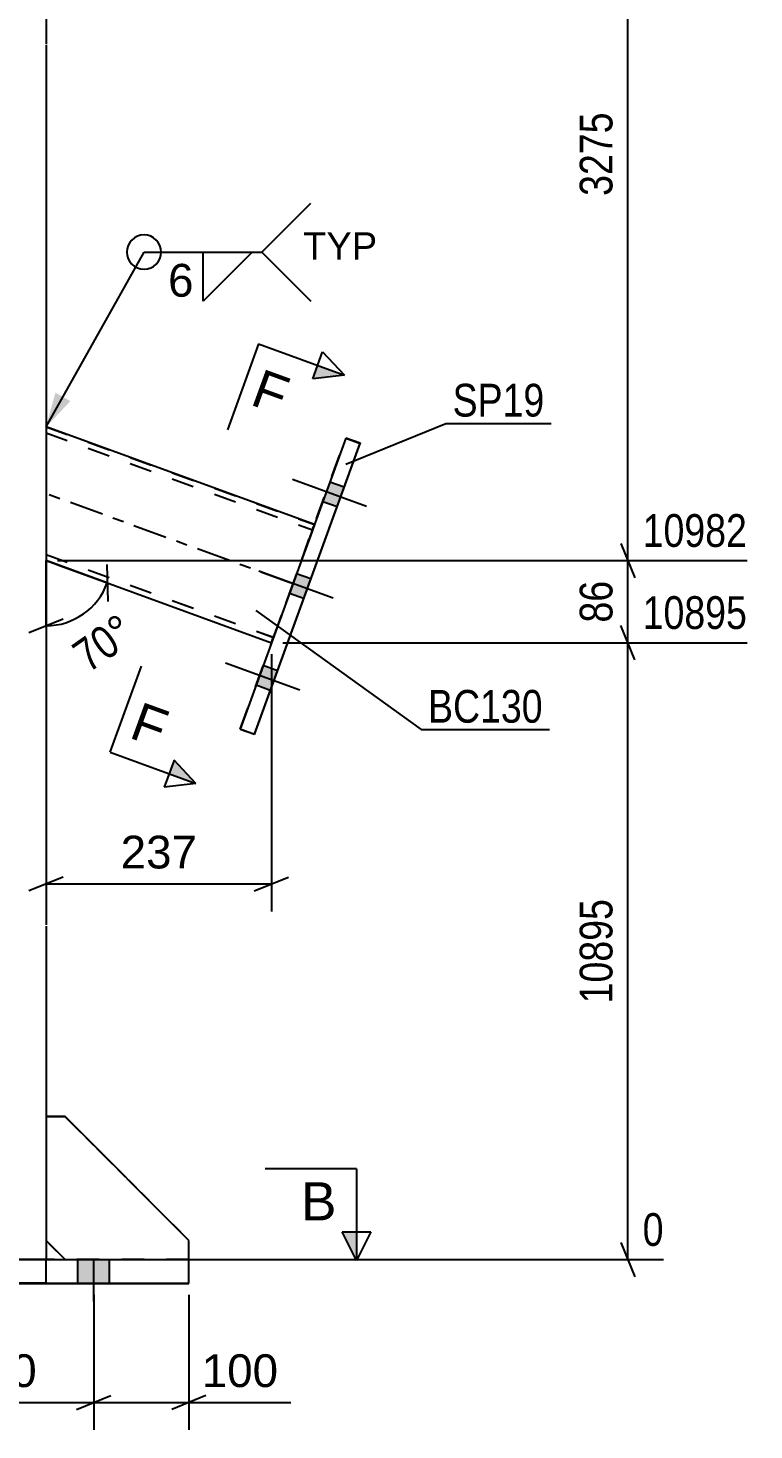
# Model space of a CAD drawing. Header units: millimetres. Extents: x -133 to 461, y -180 to 240.
# Drawn here: x 223 to 286.6, y -12.6 to 110.1 of the extents above; entities that cross this region are included whole.
import ezdxf

# ---------------------------------------------------------------- set-up
doc = ezdxf.new("R2010")
doc.units = ezdxf.units.MM
doc.linetypes.add('DXK_LINE_DOT2', pattern=[3.9198, 1.9599, -1.9599])
doc.linetypes.add('DXK_LINE_DOT3', pattern=[5.9187, 2.979, -0.9799, 0.9799, -0.9799])
doc.styles.add('Arial', font='ARIAL.TTF', dxfattribs={"height": 0.2})
doc.styles.add('Arial Narrow', font='ARIALN.TTF', dxfattribs={"height": 0.2})

# ---------------------------------------------------------------- blocks, each defined once
blk = doc.blocks.new('Part-284877717-1691 - 1674')
at = {"color": 7, "linetype": 'DXK_LINE_DOT2'}
for p, q in [((226.26, 14.83), (224.59, 14.83)), ((224.59, 14.83), (224.59, 4)), ((226.26, 14.83), (224.59, 14.83)), ((237.09, 4), (226.26, 14.83)), ((226.26, 14.83), (226.26, 14.83)), ((226.26, 14.83), (237.09, 4)), ((226.26, 2.33), (224.59, 4)), ((237.09, 2.33), (237.09, 4)), ((226.26, 2.33), (226.25, 2.34)), ((226.26, 2.33), (237.09, 2.33)), ((226.26, 2.33), (226.26, 2.33)), ((226.26, 2.33), (237.09, 2.33))]:
    blk.add_line(p, q, dxfattribs=at)
at = {"color": 2, "linetype": 'Continuous'}
blk.add_line((226.25, 2.34), (224.59, 4), dxfattribs=at)
blk = doc.blocks.new('Part-284877717-1775 - 1674')
at = {"color": 2, "linetype": 'Continuous'}
for p, q in [((226.26, 14.84), (224.59, 14.84)), ((224.59, 14.84), (224.59, 4)), ((237.09, 4), (226.26, 14.84)), ((226.26, 14.84), (226.26, 14.84)), ((226.26, 2.34), (224.59, 4)), ((237.09, 2.34), (237.09, 4))]:
    blk.add_line(p, q, dxfattribs=at)
at = {"color": 7, "linetype": 'DXK_LINE_DOT2'}
for p, q in [((226.26, 14.84), (224.59, 14.84)), ((226.26, 14.84), (237.09, 4)), ((226.26, 2.34), (224.59, 4)), ((226.26, 2.34), (226.26, 2.34)), ((226.26, 2.34), (237.09, 2.34)), ((226.26, 2.34), (226.26, 2.34)), ((237.09, 2.34), (226.26, 2.34)), ((237.09, 2.34), (237.09, 2.34)), ((237.09, 2.34), (237.09, 2.34))]:
    blk.add_line(p, q, dxfattribs=at)
blk = doc.blocks.new('Part-284877717-1727 - 1674')
at = {"color": 2, "linetype": 'Continuous'}
for p, q in [((170.43, 2.34), (182.93, 2.34)), ((170.43, 0.25), (170.43, 2.34)), ((224.59, 2.34), (182.93, 2.34)), ((182.93, 2.34), (182.93, 0.26)), ((224.59, 2.34), (237.09, 2.34)), ((224.59, 0.26), (224.59, 2.34)), ((237.09, 0.25), (237.09, 2.34)), ((182.93, 0.26), (170.43, 0.25)), ((170.43, 0.25), (170.43, 0.25)), ((170.43, 0.25), (182.93, 0.24)), ((224.59, 0.26), (182.93, 0.26)), ((182.93, 0.24), (224.59, 0.24)), ((237.09, 0.25), (224.59, 0.26)), ((224.59, 0.24), (237.09, 0.25))]:
    blk.add_line(p, q, dxfattribs=at)
at = {"color": 7, "linetype": 'DXK_LINE_DOT2'}
for p, q in [((170.43, 2.33), (182.93, 2.33)), ((182.93, 2.33), (224.59, 2.33)), ((237.09, 2.33), (224.59, 2.33)), ((237.09, 2.34), (237.09, 2.33)), ((182.93, 0.24), (182.93, 0.26)), ((224.59, 0.24), (224.59, 0.26))]:
    blk.add_line(p, q, dxfattribs=at)
blk = doc.blocks.new('Bolt-284877717-1779 - 1674')
at = {"linetype": 'Continuous'}
for points in [[(250.06, 68.16), (250.69, 69.88), (249.44, 70.34), (248.81, 68.62)], [(250.06, 68.16), (250.69, 69.89), (249.44, 70.34), (248.81, 68.62)], [(250.06, 68.16), (250.69, 69.89), (249.44, 70.34), (248.81, 68.62)], [(247.14, 60.14), (247.77, 61.86), (246.52, 62.32), (245.89, 60.59)], [(247.14, 60.14), (247.77, 61.86), (246.52, 62.31), (245.89, 60.59)], [(244.22, 52.11), (244.85, 53.83), (243.6, 54.29), (242.97, 52.56)], [(244.22, 52.11), (244.85, 53.83), (243.6, 54.29), (242.97, 52.57)], [(244.22, 52.11), (244.85, 53.83), (243.6, 54.29), (242.97, 52.57)]]:
    blk.add_hatch(color=1, dxfattribs=at).paths.add_polyline_path(points)
at = {"color": 1, "linetype": 'Continuous'}
for p, q in [((252.65, 68.2), (246.15, 70.57)), ((252.65, 68.2), (246.15, 70.56)), ((252.65, 68.2), (246.15, 70.56)), ((250.69, 69.88), (249.44, 70.34)), ((250.69, 69.89), (249.44, 70.34)), ((250.69, 69.89), (249.44, 70.34)), ((250.06, 68.16), (248.81, 68.62)), ((250.06, 68.16), (248.81, 68.62)), ((250.06, 68.16), (248.81, 68.62)), ((249.73, 60.17), (243.23, 62.54)), ((249.73, 60.17), (243.23, 62.54)), ((247.77, 61.86), (246.52, 62.32)), ((247.77, 61.86), (246.52, 62.31)), ((247.14, 60.14), (245.89, 60.59)), ((247.14, 60.14), (245.89, 60.59)), ((246.81, 52.14), (240.31, 54.51)), ((246.81, 52.14), (240.31, 54.51)), ((246.81, 52.15), (240.31, 54.51)), ((244.85, 53.83), (243.6, 54.29)), ((244.85, 53.83), (243.6, 54.29)), ((244.85, 53.83), (243.6, 54.29)), ((244.22, 52.11), (242.97, 52.57)), ((244.22, 52.11), (242.97, 52.57)), ((244.22, 52.11), (242.97, 52.56))]:
    blk.add_line(p, q, dxfattribs=at)
blk = doc.blocks.new('Bolt-284877717-1780 - 1674')
at = {"linetype": 'Continuous'}
for points in [[(177.38, 0.25), (180.13, 0.25), (180.13, 2.33), (177.38, 2.33)], [(177.38, 0.25), (180.13, 0.25), (180.13, 2.33), (177.38, 2.33)], [(194.05, 0.25), (196.8, 0.25), (196.8, 2.34), (194.05, 2.34)], [(194.05, 0.25), (196.8, 0.25), (196.8, 2.33), (194.05, 2.33)], [(210.72, 0.25), (213.47, 0.25), (213.47, 2.34), (210.72, 2.34)], [(210.72, 0.25), (213.47, 0.25), (213.47, 2.33), (210.72, 2.33)], [(227.38, 0.25), (230.13, 0.25), (230.13, 2.33), (227.38, 2.33)], [(227.38, 0.25), (230.13, 0.25), (230.13, 2.33), (227.38, 2.33)]]:
    blk.add_hatch(color=1, dxfattribs=at).paths.add_polyline_path(points)
at = {"color": 1, "linetype": 'Continuous'}
for p, q in [((177.38, 0.25), (177.38, 2.33)), ((177.38, 0.25), (177.38, 2.33)), ((178.76, -1.33), (178.76, 2.33)), ((178.76, -1.33), (178.76, 2.33)), ((180.13, 0.25), (180.13, 2.33)), ((180.13, 0.25), (180.13, 2.33)), ((194.05, 0.25), (194.05, 2.34)), ((194.05, 0.25), (194.05, 2.33)), ((195.43, -1.33), (195.43, 2.34)), ((195.43, -1.34), (195.43, 2.33)), ((196.8, 0.25), (196.8, 2.34)), ((196.8, 0.25), (196.8, 2.33)), ((210.72, 0.25), (210.72, 2.34)), ((210.72, 0.25), (210.72, 2.33)), ((212.09, -1.33), (212.09, 2.34)), ((212.09, -1.34), (212.09, 2.33)), ((213.47, 0.25), (213.47, 2.34)), ((213.47, 0.25), (213.47, 2.33)), ((227.38, 0.25), (227.38, 2.33)), ((227.38, 0.25), (227.38, 2.33)), ((228.76, -1.33), (228.76, 2.33)), ((228.76, -1.33), (228.76, 2.33)), ((230.13, 0.25), (230.13, 2.33)), ((230.13, 0.25), (230.13, 2.33))]:
    blk.add_line(p, q, dxfattribs=at)
blk = doc.blocks.new('Part-284877717-1851 - 1674')
at = {"color": 2, "linetype": 'Continuous'}
for p, q in [((250.84, 74.18), (241.57, 48.73)), ((242.83, 48.28), (252.09, 73.73)), ((242.83, 48.27), (252.09, 73.72)), ((252.09, 73.73), (250.84, 74.18)), ((252.09, 73.73), (252.09, 73.72)), ((252.09, 73.72), (252.09, 73.72)), ((241.57, 48.73), (242.83, 48.28)), ((241.57, 48.73), (241.57, 48.73)), ((241.57, 48.73), (241.57, 48.73)), ((242.83, 48.27), (241.57, 48.73)), ((242.83, 48.28), (242.83, 48.27))]:
    blk.add_line(p, q, dxfattribs=at)
at = {"color": 7, "linetype": 'DXK_LINE_DOT2'}
for p, q in [((241.57, 48.73), (250.84, 74.18)), ((250.84, 74.18), (250.84, 74.18)), ((250.84, 74.18), (252.09, 73.72))]:
    blk.add_line(p, q, dxfattribs=at)
blk = doc.blocks.new('Part-284877717-1839 - 1674')
at = {"color": 2, "linetype": 'Continuous'}
for p, q in [((224.59, 157.93), (224.59, 108.64)), ((224.59, 108.54), (224.59, 31.6)), ((224.59, 31.5), (224.59, 14.84)), ((224.59, 4), (224.59, 2.34))]:
    blk.add_line(p, q, dxfattribs=at)
at = {"color": 7, "linetype": 'DXK_LINE_DOT2'}
for p, q in [((224.59, 14.84), (224.59, 4)), ((223.62, 2.34), (222.53, 2.34)), ((222.53, 2.33), (223.62, 2.33)), ((224.34, 2.34), (223.62, 2.34)), ((223.62, 2.33), (224.34, 2.33)), ((224.59, 2.34), (224.34, 2.34)), ((224.34, 2.33), (224.59, 2.33)), ((224.59, 2.33), (224.59, 2.34)), ((224.59, 2.34), (224.59, 2.33))]:
    blk.add_line(p, q, dxfattribs=at)
blk = doc.blocks.new('Part-284877717-1861 - 1674')
at = {"color": 2, "linetype": 'Continuous'}
for p, q in [((248.09, 66.62), (224.59, 75.17)), ((224.59, 63.47), (244.32, 56.29)), ((224.59, 63.47), (244.32, 56.29))]:
    blk.add_line(p, q, dxfattribs=at)
at = {"color": 7, "linetype": 'DXK_LINE_DOT2'}
for p, q in [((224.59, 75.17), (224.59, 63.47)), ((224.59, 75.17), (248.09, 66.62)), ((224.59, 74.64), (247.91, 66.15)), ((224.59, 74.64), (247.91, 66.15)), ((247.98, 66.35), (247.87, 66.04)), ((247.91, 66.15), (247.98, 66.35)), ((248.06, 66.55), (247.98, 66.35)), ((247.98, 66.35), (248.06, 66.55)), ((248.09, 66.62), (248.06, 66.55)), ((248.06, 66.55), (248.09, 66.62)), ((248.09, 66.62), (248.09, 66.62)), ((247.91, 66.15), (244.51, 56.79)), ((247.87, 66.04), (244.53, 56.87)), ((247.86, 66.02), (244.54, 56.89)), ((247.81, 65.86), (244.54, 56.89)), ((247.86, 66.01), (247.81, 65.86)), ((247.86, 66.02), (247.9, 66.12)), ((247.9, 66.12), (247.86, 66.01)), ((247.9, 66.12), (247.91, 66.15)), ((247.91, 66.15), (247.9, 66.12)), ((247.91, 66.15), (247.91, 66.15)), ((224.59, 64), (244.49, 56.75)), ((224.59, 64), (244.49, 56.76)), ((244.42, 56.56), (244.35, 56.36)), ((244.35, 56.36), (244.42, 56.56)), ((244.53, 56.87), (244.42, 56.56)), ((244.42, 56.56), (244.51, 56.79)), ((244.51, 56.79), (244.49, 56.75)), ((244.49, 56.76), (244.51, 56.79)), ((244.49, 56.75), (244.49, 56.76)), ((244.54, 56.89), (244.51, 56.79)), ((244.51, 56.79), (244.54, 56.89)), ((244.35, 56.36), (244.32, 56.29)), ((244.32, 56.28), (244.35, 56.36)), ((244.32, 56.28), (244.32, 56.29)), ((244.32, 56.29), (244.32, 56.28))]:
    blk.add_line(p, q, dxfattribs=at)
at = {"color": 7, "linetype": 'DXK_LINE_DOT3'}
blk.add_line((246.2, 61.45), (224.59, 69.32), dxfattribs=at)
blk = doc.blocks.new('StraightDimension-284877717-2250 - 1674')
at = {"color": 7, "linetype": 'Continuous'}
for p, q in [((212.09, -0.76), (212.09, -12.57)), ((228.76, -0.75), (228.76, -12.57)), ((213.59, -9.57), (210.59, -10.77)), ((227.26, -10.77), (230.26, -9.57)), ((212.09, -10.17), (228.76, -10.17))]:
    blk.add_line(p, q, dxfattribs=at)
at = {"color": 0}
blk.add_wipeout([(224.36, -9.42), (224.36, -5.22), (216.49, -5.22), (216.49, -9.42)], dxfattribs=at)
at = {"color": 3, "style": 'Arial'}
blk.add_text('200', height=2.865, dxfattribs=at).set_placement((217.09, -8.82))
blk = doc.blocks.new('AngleDimension-284877717-1996 - 1674')
at = {"color": 7, "linetype": 'Continuous'}
for p, q in [((229.95, 61.52), (224.59, 63.47)), ((224.59, 57.77), (224.59, 63.47)), ((225.53, 63.13), (229.95, 61.52)), ((229.9, 63.13), (230, 59.9)), ((223.09, 57.17), (226.09, 58.37))]:
    blk.add_line(p, q, dxfattribs=at)
blk.add_arc((224.59, 63.47), 5.7, 270, 340, dxfattribs=at)
at = {"color": 0}
blk.add_wipeout([(233.43, 56.47), (231.02, 59.91), (225.73, 56.21), (228.14, 52.77)], dxfattribs=at)
at = {"color": 3, "style": 'Arial Narrow'}
blk.add_text('70°', height=2.863, rotation=35.002, dxfattribs=at).set_placement((228.29, 53.6))
blk = doc.blocks.new('StraightDimension-284877717-2117 - 1674')
at = {"color": 7, "linetype": 'Continuous'}
for p, q in [((276.12, 54.79), (274.92, 57.79)), ((245.32, 56.29), (285.96, 56.29)), ((275.52, 2.33), (275.52, 56.29)), ((274.92, 3.83), (276.12, 0.83)), ((225.59, 2.33), (278.65, 2.33))]:
    blk.add_line(p, q, dxfattribs=at)
at = {"color": 0}
blk.add_wipeout([(274.77, 34.48), (270.57, 34.48), (270.57, 24.14), (274.77, 24.14)], dxfattribs=at)
at = {"color": 3, "style": 'Arial Narrow'}
blk.add_text('10895', height=2.863, rotation=90.0002, dxfattribs=at).set_placement((274.17, 24.74))
at = {"color": 0, "linetype": 'Continuous'}
for points in [[(286.56, 56.89), (286.56, 61.09), (276.22, 61.09), (276.22, 56.89)], [(279.25, 2.93), (279.25, 7.13), (276.22, 7.13), (276.22, 2.93)]]:
    blk.add_wipeout(points, dxfattribs=at)
at = {"color": 3, "linetype": 'Continuous', "style": 'Arial Narrow'}
for s, height, p in [('10895', 2.863, (276.82, 57.49)), ('0', 2.86, (276.82, 3.53))]:
    blk.add_text(s, height=height, dxfattribs=at).set_placement(p)
blk = doc.blocks.new('StraightDimension-284877717-2123 - 1674')
at = {"color": 7, "linetype": 'Continuous'}
for p, q in [((276.12, 133.08), (274.92, 136.08)), ((246.23, 134.58), (285.96, 134.58)), ((275.52, 63.47), (275.52, 134.58)), ((274.92, 64.97), (276.12, 61.97)), ((225.59, 63.47), (285.96, 63.47))]:
    blk.add_line(p, q, dxfattribs=at)
at = {"color": 0}
blk.add_wipeout([(274.77, 103.28), (270.57, 103.28), (270.57, 94.77), (274.77, 94.77)], dxfattribs=at)
at = {"color": 3, "style": 'Arial Narrow'}
blk.add_text('3275', height=2.863, rotation=90.0002, dxfattribs=at).set_placement((274.17, 95.37))
at = {"color": 0, "linetype": 'Continuous'}
blk.add_wipeout([(286.56, 135.18), (286.56, 139.38), (276.22, 139.38), (276.22, 135.18)], dxfattribs=at)
at = {"color": 3, "linetype": 'Continuous', "style": 'Arial Narrow'}
blk.add_text('14257', height=2.863, dxfattribs=at).set_placement((276.82, 135.78))
blk = doc.blocks.new('StraightDimension-284877717-2151 - 1674')
at = {"color": 7, "linetype": 'Continuous'}
for p, q in [((274.92, 64.97), (276.12, 61.97)), ((225.59, 63.47), (285.96, 63.47)), ((275.52, 56.29), (275.52, 63.47)), ((276.12, 54.79), (274.92, 57.79)), ((245.32, 56.29), (285.96, 56.29))]:
    blk.add_line(p, q, dxfattribs=at)
at = {"color": 0, "linetype": 'Continuous'}
blk.add_wipeout([(286.56, 64.07), (286.56, 68.27), (276.22, 68.27), (276.22, 64.07)], dxfattribs=at)
at = {"color": 0}
blk.add_wipeout([(274.77, 62.31), (270.57, 62.31), (270.57, 57.45), (274.77, 57.45)], dxfattribs=at)
at = {"color": 3, "linetype": 'Continuous', "style": 'Arial Narrow'}
blk.add_text('10982', height=2.863, dxfattribs=at).set_placement((276.82, 64.67))
at = {"color": 3, "style": 'Arial Narrow'}
blk.add_text('86', height=2.863, rotation=90.0002, dxfattribs=at).set_placement((274.17, 58.05))
blk = doc.blocks.new('StraightDimension-284877717-2258 - 1674')
at = {"color": 7, "linetype": 'Continuous'}
for p, q in [((228.76, -0.75), (228.76, -12.57)), ((237.09, -0.76), (237.09, -12.57)), ((227.26, -10.77), (230.26, -9.57)), ((238.59, -9.57), (235.59, -10.77)), ((228.76, -10.17), (237.09, -10.17)), ((237.09, -10.17), (246.01, -10.17)), ((237.09, -10.17), (246.01, -10.17))]:
    blk.add_line(p, q, dxfattribs=at)
at = {"color": 0}
blk.add_wipeout([(245.49, -9.42), (245.49, -5.22), (237.62, -5.22), (237.62, -9.42)], dxfattribs=at)
at = {"color": 3, "style": 'Arial'}
blk.add_text('100', height=2.865, dxfattribs=at).set_placement((238.22, -8.82))
blk = doc.blocks.new('StraightDimension-284877717-8527 - 1674')
at = {"color": 7, "linetype": 'Continuous'}
for p, q in [((224.59, 62.47), (224.59, 32.79)), ((244.32, 55.29), (244.32, 32.79)), ((226.09, 35.79), (223.09, 34.59)), ((242.82, 34.59), (245.82, 35.79)), ((224.59, 35.19), (244.32, 35.19))]:
    blk.add_line(p, q, dxfattribs=at)
at = {"color": 0}
blk.add_wipeout([(238.39, 35.94), (238.39, 40.14), (230.52, 40.14), (230.52, 35.94)], dxfattribs=at)
at = {"color": 3, "style": 'Arial'}
blk.add_text('237', height=2.865, dxfattribs=at).set_placement((231.12, 36.54))
blk = doc.blocks.new('WeldMark-284877717-2297 - 1674')
at = {"linetype": 'Continuous'}
blk.add_hatch(color=30, dxfattribs=at).paths.add_polyline_path([(226.72, 77.42), (224.59, 75.17), (225.41, 78.16)])
at = {"color": 3, "linetype": 'Continuous'}
for p, q in [((243.49, 90.45), (247.78, 94.73)), ((238.35, 90.45), (242.63, 90.45)), ((242.63, 90.45), (238.35, 86.16)), ((238.35, 86.16), (238.35, 90.45)), ((243.49, 90.45), (247.78, 86.16))]:
    blk.add_line(p, q, dxfattribs=at)
at = {"color": 30, "linetype": 'Continuous'}
for p, q in [((224.59, 75.17), (233.17, 90.45)), ((233.17, 90.45), (243.49, 90.45))]:
    blk.add_line(p, q, dxfattribs=at)
at = {"color": 3, "linetype": 'Continuous'}
blk.add_arc((233.17, 90.45), 1.5, 90, 270, dxfattribs=at)
at = {"color": 0}
blk.add_wipeout([(237.69, 86.35), (237.69, 89.75), (235.07, 89.75), (235.07, 86.35)], dxfattribs=at)
at = {"color": 3, "linetype": 'Continuous'}
blk.add_arc((233.17, 90.45), 1.5, 270, 90, dxfattribs=at)
at = {"color": 3, "style": 'Arial'}
blk.add_text('6', height=2.87, dxfattribs=at).set_placement((235.27, 86.55))
at = {"color": 0, "linetype": 'Continuous'}
blk.add_wipeout([(253.57, 89.8), (253.57, 92.3), (247.09, 92.3), (247.09, 89.8)], dxfattribs=at)
blk.add_wipeout([(253.57, 89.8), (253.57, 92.3), (247.09, 92.3), (247.09, 89.8)], dxfattribs=at)
at = {"color": 3, "linetype": 'Continuous', "style": 'Arial'}
blk.add_text('TYP', height=2.388, dxfattribs=at).set_placement((247.09, 89.8))
blk = doc.blocks.new('SectionMark-284877717-2293 - 1674')
at = {"linetype": 'Continuous'}
for points in [[(247.94, 79.37), (248.37, 80.55), (250.72, 79.69)], [(235.37, 44.84), (235.79, 46.01), (237.71, 43.98)]]:
    blk.add_hatch(color=6, dxfattribs=at).paths.add_polyline_path(points)
at = {"color": 6, "linetype": 'Continuous'}
for p, q in [((247.94, 79.37), (248.79, 81.72)), ((248.79, 81.72), (250.72, 79.69)), ((250.72, 79.69), (247.94, 79.37)), ((235.79, 46.01), (234.94, 43.66)), ((237.71, 43.98), (235.79, 46.01)), ((237.71, 43.98), (234.94, 43.66))]:
    blk.add_line(p, q, dxfattribs=at)
at = {"color": 0, "linetype": 'Continuous'}
for points in [[(245.02, 76.18), (246.22, 79.47), (243.54, 80.44), (242.34, 77.15)], [(234.41, 47.05), (235.61, 50.33), (232.93, 51.31), (231.74, 48.02)]]:
    blk.add_wipeout(points, dxfattribs=at)
at = {"color": 6, "linetype": 'Continuous'}
for p, q in [((243.2, 82.43), (240.46, 74.91)), ((243.2, 82.43), (250.72, 79.69)), ((230.2, 46.72), (232.93, 54.24)), ((230.2, 46.72), (237.71, 43.98))]:
    blk.add_line(p, q, dxfattribs=at)
at = {"color": 3, "linetype": 'Continuous', "style": 'Arial'}
for p in [(242.34, 77.15), (231.74, 48.02)]:
    blk.add_text('F', height=3.34, rotation=-20.002, dxfattribs=at).set_placement(p)
blk = doc.blocks.new('SectionMark-284877717-2291 - 1674')
at = {"linetype": 'Continuous'}
for points in [[(154.1, 4.76), (155.35, 4.76), (154.1, 2.26)], [(250.51, 4.76), (251.76, 4.76), (251.76, 2.26)]]:
    blk.add_hatch(color=6, dxfattribs=at).paths.add_polyline_path(points)
at = {"color": 6, "linetype": 'Continuous'}
for p, q in [((154.1, 10.26), (162.1, 10.26)), ((154.1, 10.26), (154.1, 2.26)), ((251.76, 10.26), (243.76, 10.26)), ((251.76, 10.26), (251.76, 2.26)), ((154.1, 2.26), (152.85, 4.76)), ((155.35, 4.76), (152.85, 4.76)), ((154.1, 2.26), (155.35, 4.76)), ((250.51, 4.76), (253.01, 4.76)), ((251.76, 2.26), (250.51, 4.76)), ((253.01, 4.76), (251.76, 2.26))]:
    blk.add_line(p, q, dxfattribs=at)
at = {"color": 0, "linetype": 'Continuous'}
for points in [[(158.96, 5.76), (158.96, 9.26), (155.85, 9.26), (155.85, 5.76)], [(250.01, 5.76), (250.01, 9.26), (246.9, 9.26), (246.9, 5.76)]]:
    blk.add_wipeout(points, dxfattribs=at)
at = {"color": 3, "linetype": 'Continuous', "style": 'Arial'}
for p in [(155.85, 5.76), (246.9, 5.76)]:
    blk.add_text('B', height=3.34, dxfattribs=at).set_placement(p)
blk = doc.blocks.new('Mark-284877717-1857 - 1674')
at = {"color": 0}
blk.add_wipeout([(268.07, 49.29), (268.07, 52.29), (258.03, 52.29), (258.03, 49.29)], dxfattribs=at)
blk.add_wipeout([(268.07, 49.29), (268.07, 52.29), (258.03, 52.29), (258.03, 49.29)], dxfattribs=at)
at = {"color": 30, "linetype": 'Continuous'}
for p, q in [((242.96, 59.09), (257.43, 48.69)), ((257.43, 48.69), (268.67, 48.69))]:
    blk.add_line(p, q, dxfattribs=at)
at = {"color": 3, "style": 'Arial Narrow'}
blk.add_text('BC130', height=2.863, dxfattribs=at).set_placement((258.03, 49.29))
blk = doc.blocks.new('Mark-284877717-1847 - 1674')
at = {"color": 0}
blk.add_wipeout([(268.22, 76.07), (268.22, 79.07), (260.18, 79.07), (260.18, 76.07)], dxfattribs=at)
blk.add_wipeout([(268.22, 76.07), (268.22, 79.07), (260.18, 79.07), (260.18, 76.07)], dxfattribs=at)
at = {"color": 30, "linetype": 'Continuous'}
for p, q in [((250.82, 71.89), (259.58, 75.47)), ((259.58, 75.47), (268.82, 75.47))]:
    blk.add_line(p, q, dxfattribs=at)
at = {"color": 3, "style": 'Arial Narrow'}
blk.add_text('SP19', height=2.863, dxfattribs=at).set_placement((260.18, 76.07))

msp = doc.modelspace()

# ---------------------------------------------------------------- block references
for name in ['Part-284877717-1839 - 1674', 'Part-284877717-1861 - 1674', 'Part-284877717-1851 - 1674', 'Bolt-284877717-1779 - 1674', 'Part-284877717-1775 - 1674', 'Part-284877717-1691 - 1674', 'Part-284877717-1727 - 1674', 'Bolt-284877717-1780 - 1674']:
    msp.add_blockref(name, (0, 0))

# ---------------------------------------------------------------- next in the draw order: block references
for name in ['AngleDimension-284877717-1996 - 1674', 'StraightDimension-284877717-2250 - 1674']:
    msp.add_blockref(name, (0, 0))

# ---------------------------------------------------------------- next in the draw order: block references
for name in ['StraightDimension-284877717-2123 - 1674', 'StraightDimension-284877717-2117 - 1674', 'StraightDimension-284877717-2258 - 1674']:
    msp.add_blockref(name, (0, 0))

# ---------------------------------------------------------------- next in the draw order: block references
for name in ['WeldMark-284877717-2297 - 1674', 'StraightDimension-284877717-2151 - 1674', 'SectionMark-284877717-2291 - 1674']:
    msp.add_blockref(name, (0, 0))

# ---------------------------------------------------------------- next in the draw order: block references
msp.add_blockref('StraightDimension-284877717-8527 - 1674', (0, 0))

# ---------------------------------------------------------------- next in the draw order: block references
msp.add_blockref('SectionMark-284877717-2293 - 1674', (0, 0))

# ---------------------------------------------------------------- next in the draw order: block references
for name in ['Mark-284877717-1847 - 1674', 'Mark-284877717-1857 - 1674']:
    msp.add_blockref(name, (0, 0))

doc.saveas('drawing.dxf')
